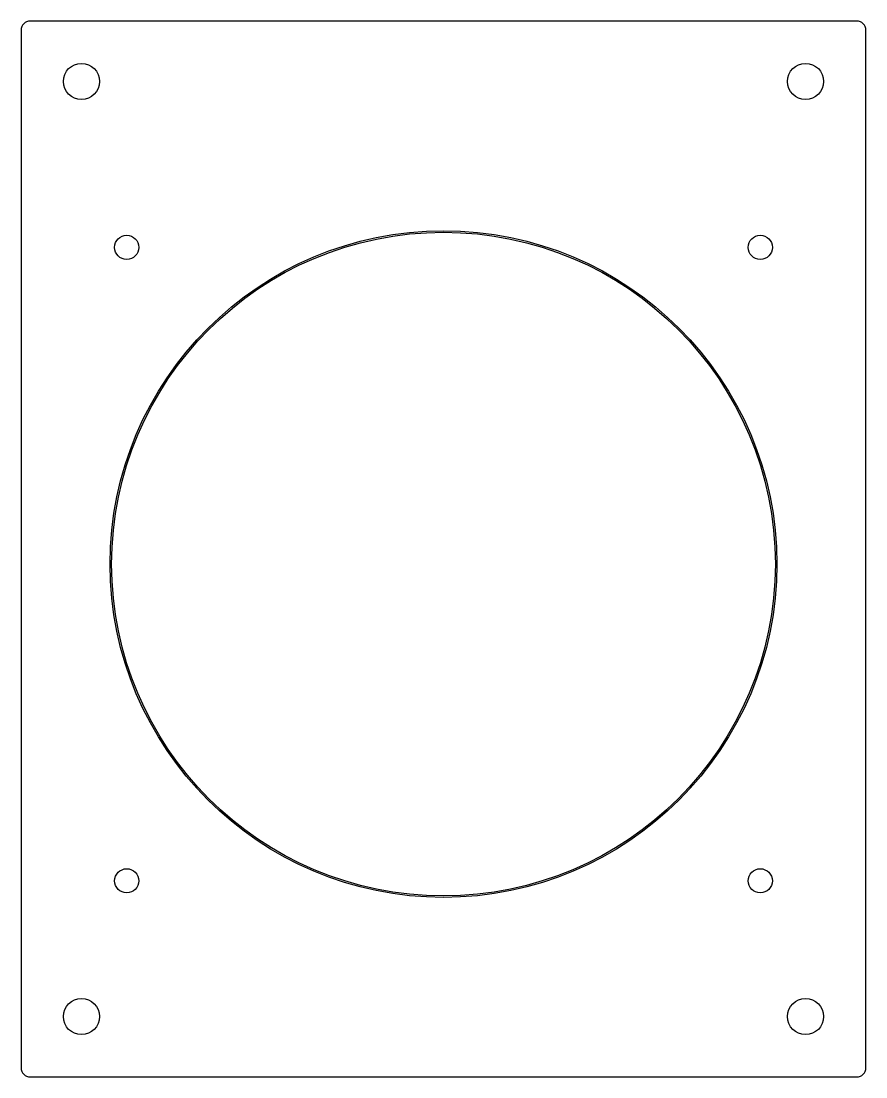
# Model space of a CAD drawing. Header units: millimetres. Extents: x -70 to 70, y -88 to 88.
import ezdxf

# ---------------------------------------------------------------- set-up
doc = ezdxf.new("R2010")
doc.units = ezdxf.units.MM

msp = doc.modelspace()

# ---------------------------------------------------------------- linework, layer by layer
at = {"color": 7, "linetype": 'Continuous', "lineweight": 25}
for p, q in [((68.5, 87.5), (-68.5, 87.5)), ((-70, 86), (-70, -86)), ((70, -86), (70, 86)), ((-68.5, -87.5), (68.5, -87.5))]:
    msp.add_line(p, q, dxfattribs=at)
for centre, radius in [((-60, 77.5), 3), ((60, 77.5), 3), ((0, -2.5), 55.25), ((0, -2.5), 55), ((-52.5, 50), 2), ((52.5, 50), 2), ((-52.5, -55), 2), ((52.5, -55), 2), ((-60, -77.5), 3), ((60, -77.5), 3)]:
    msp.add_circle(centre, radius, dxfattribs=at)
for centre, start, end in [((-68.5, 86), 90, 180), ((68.5, 86), 360, 90), ((-68.5, -86), 180, 270), ((68.5, -86), 270, 0)]:
    msp.add_arc(centre, 1.5, start, end, dxfattribs=at)

doc.saveas('drawing.dxf')
